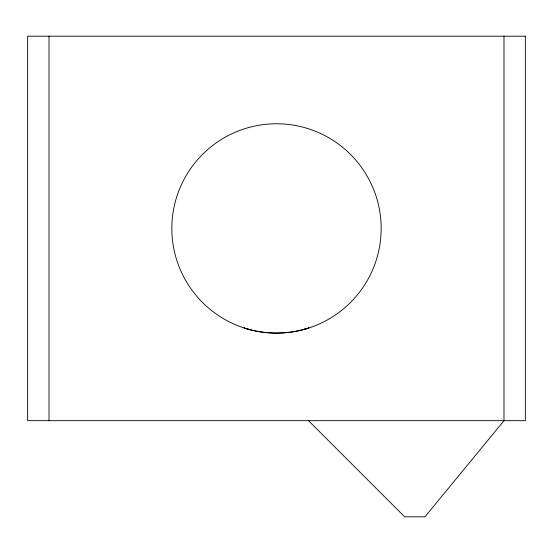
<?xml version="1.0" encoding="UTF-8"?>
<svg xmlns="http://www.w3.org/2000/svg" width="553" height="553" viewBox="0 0 553 553"><rect width="100%" height="100%" fill="white"/><g stroke="black" fill="none" stroke-linecap="round" stroke-linejoin="round"><path stroke-width="0.83" d="M304.966 329.111L308.844 327.984A104.669 104.669 0 0 0 348.148 152.137A104.669 104.669 0 0 0 175.121 202.412A104.669 104.669 0 0 0 302.532 329.816L308.844 327.984C287.975 334.745 265.025 334.772 244.156 327.984L250.468 329.816M304.247 329.318L307.447 328.358M308.325 328.095L308.692 327.984M244.156 327.984L244.675 328.095M308.539 420.681L404.665 516.806L424.953 516.806L503.99 420.681L503.99 36.194M49.01 36.194L49.01 420.681M525.35 36.194L27.65 36.194L27.65 420.681L525.35 420.681L525.35 36.194"/></g></svg>
